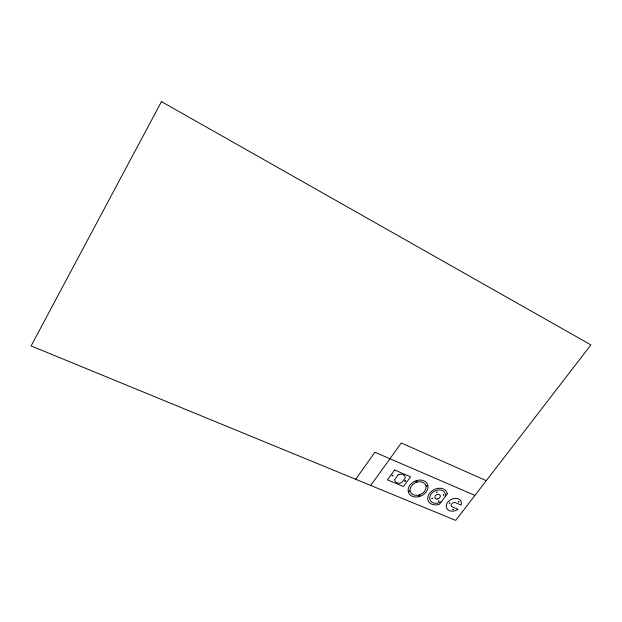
<?xml version="1.0" encoding="UTF-8"?>
<svg xmlns="http://www.w3.org/2000/svg" width="622" height="622" viewBox="0 0 622 622"><rect width="100%" height="100%" fill="white"/><g stroke="black" fill="none" stroke-linecap="round" stroke-linejoin="round"><path stroke-width="0.93" d="M355.675 479.282L374.903 452.248L474.936 495.4M370.712 485.455L401.307 442.973L486.28 480.682M398.15 474.811L394.643 479.624A5.528 4.315 -25.1 0 0 401.789 482.633L405.295 477.836A5.528 4.315 -25.1 0 0 398.15 474.804M418.73 496.714L420.729 496.084A10.356 7.977 -25.8 0 0 428.014 486.318L427.687 484.693A10.356 7.977 -25.8 0 0 417.44 480.355M417.44 480.332L415.418 480.962A10.356 7.977 -25.8 0 0 408.141 490.844L408.483 492.445A10.356 7.977 -25.8 0 0 418.73 496.706M457.901 509.294L452.233 506.922A2.846 2.138 -27.2 0 1 451.673 503.89A2.846 2.138 -27.2 0 1 455.475 502.685L461.135 505.072A7.962 5.987 -27.2 0 0 457.738 498.642A7.938 5.971 -27.2 0 0 448.229 501.659L447.311 502.864A7.938 5.971 -27.2 0 0 448.75 510.413A7.962 5.987 -27.2 0 0 457.893 509.301M445.282 496.535A8.234 6.267 -26.6 0 0 441.115 490.12A8.234 6.267 -26.6 0 0 431.691 493.347L430.758 494.607A8.234 6.267 -26.6 0 0 431.963 502.257A8.234 6.267 -26.6 0 0 441.426 501.627M392.101 475.667C393.158 477.113 393.438 473.98 392.101 475.667M404.728 481C405.793 482.439 405.941 479.329 404.728 481M408.693 491.38C409.595 492.811 410.225 489.778 408.708 491.341M431.925 498.432L432.515 498.315L431.925 498.432M416.064 481.444C417.113 482.89 417.284 479.803 416.064 481.444M436.605 492.204L437.204 492.088L436.605 492.181M438.564 501.208L439.155 501.114L438.572 501.161M419.057 495.68C419.967 497.095 420.511 494.086 419.065 495.641M443.245 495.019L443.836 494.902L443.245 494.988M426.451 485.813C427.423 487.251 427.843 484.141 426.451 485.813M449.348 503.175L449.939 503.058L449.356 503.144M452.637 509.519L453.22 509.402L452.637 509.519M458.468 501.892L459.059 501.798L458.476 501.868M161.456 101.627L31.1 345.91L455.693 520.373L590.9 344.891L161.456 101.627M394.573 470.014L387.444 479.85L403.421 486.536L410.559 476.825L394.573 470.014M447.28 493.899L439.451 504.232L438.067 504.629A10.24 7.791 -26.6 0 1 428.06 500.461L427.734 498.875A10.24 7.791 -26.6 0 1 435.042 489.164L437.017 488.534A10.24 7.791 -26.6 0 1 447.024 492.803L447.28 493.899M416.748 482.19L415.947 482.478A8.311 6.399 -25.8 0 0 410.123 490.393L410.38 491.675A8.311 6.399 -25.8 0 0 418.622 495.096L420.208 494.607A8.311 6.399 -25.8 0 0 426.054 486.762L425.79 485.463A8.311 6.399 -25.8 0 0 417.572 481.988L416.748 482.19M437.103 498.992A2.877 2.193 -26.6 0 0 440.182 495.392A2.877 2.193 -26.6 0 0 435.478 495.555A2.877 2.193 -26.6 0 0 437.103 498.992"/></g></svg>
